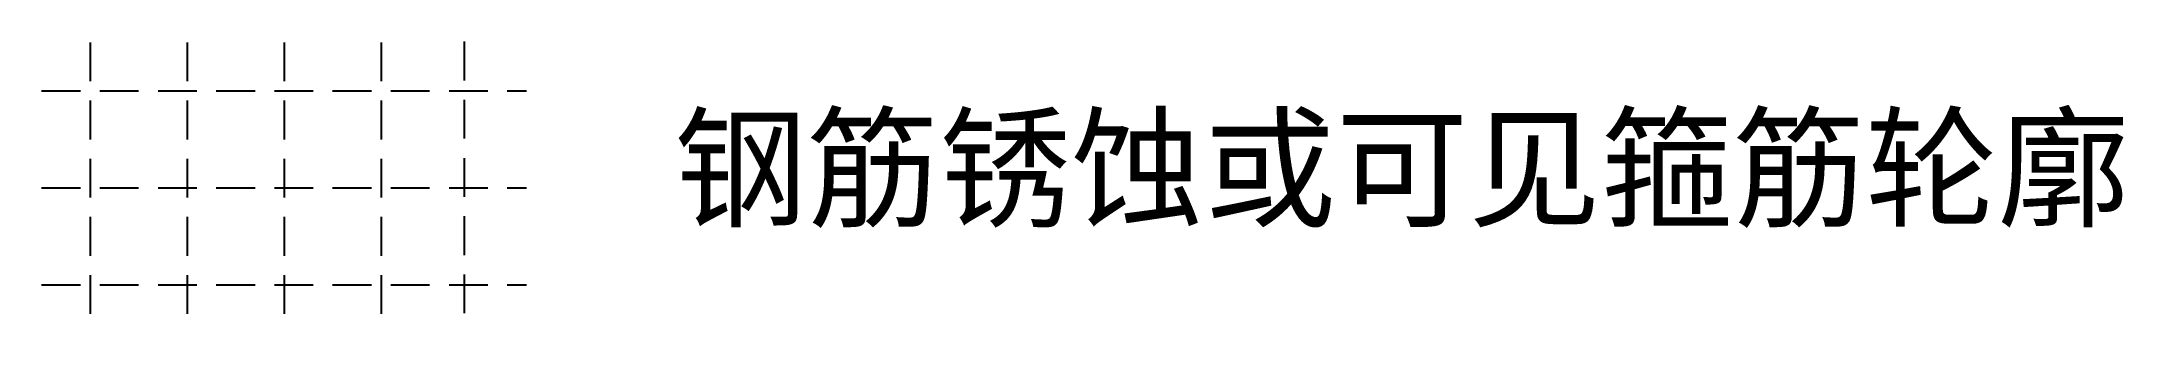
# Model space of a CAD drawing. Header units: millimetres. Extents: x 31757 to 31810.7, y -4285.1 to -4277.6.
import ezdxf

# ---------------------------------------------------------------- set-up
doc = ezdxf.new("R2010")
doc.units = ezdxf.units.MM
doc.linetypes.add('DASHED', pattern=[0.75, 0.5, -0.25])
doc.layers.add('图层1', color=7, linetype='Continuous')
doc.styles.get("Standard").update_dxf_attribs({"font": ''})
doc.styles.get('Standard').set_extended_font_data('SimSun')

msp = doc.modelspace()

# ---------------------------------------------------------------- linework, layer by layer
at = {"color": 1, "linetype": 'DASHED', "ltscale": 2}
for p, q in [((31758.256, -4277.595), (31758.256, -4285.095)), ((31758.256, -4277.595), (31758.256, -4285.095)), ((31760.756, -4277.595), (31760.756, -4285.095)), ((31760.756, -4277.595), (31760.756, -4285.095)), ((31763.256, -4277.595), (31763.256, -4285.095)), ((31763.256, -4277.595), (31763.256, -4285.095)), ((31765.756, -4277.595), (31765.756, -4285.095)), ((31765.756, -4277.595), (31765.756, -4285.095)), ((31767.895, -4277.576), (31767.895, -4285.076)), ((31767.895, -4277.576), (31767.895, -4285.076)), ((31757.006, -4278.845), (31769.506, -4278.845)), ((31757.006, -4278.845), (31769.506, -4278.845)), ((31757.006, -4281.345), (31769.506, -4281.345)), ((31757.006, -4281.345), (31769.506, -4281.345)), ((31757.006, -4283.845), (31769.506, -4283.845)), ((31757.006, -4283.845), (31769.506, -4283.845))]:
    msp.add_line(p, q, dxfattribs=at)

# ---------------------------------------------------------------- texts
at = {"layer": '图层1', "lineweight": -2, "insert": (31773.315, -4279.59), "char_height": 2.5, "attachment_point": 1}
msp.add_mtext('钢筋锈蚀或可见箍筋轮廓', dxfattribs=at)
msp.add_mtext('钢筋锈蚀或可见箍筋轮廓', dxfattribs=at)

doc.saveas('drawing.dxf')
